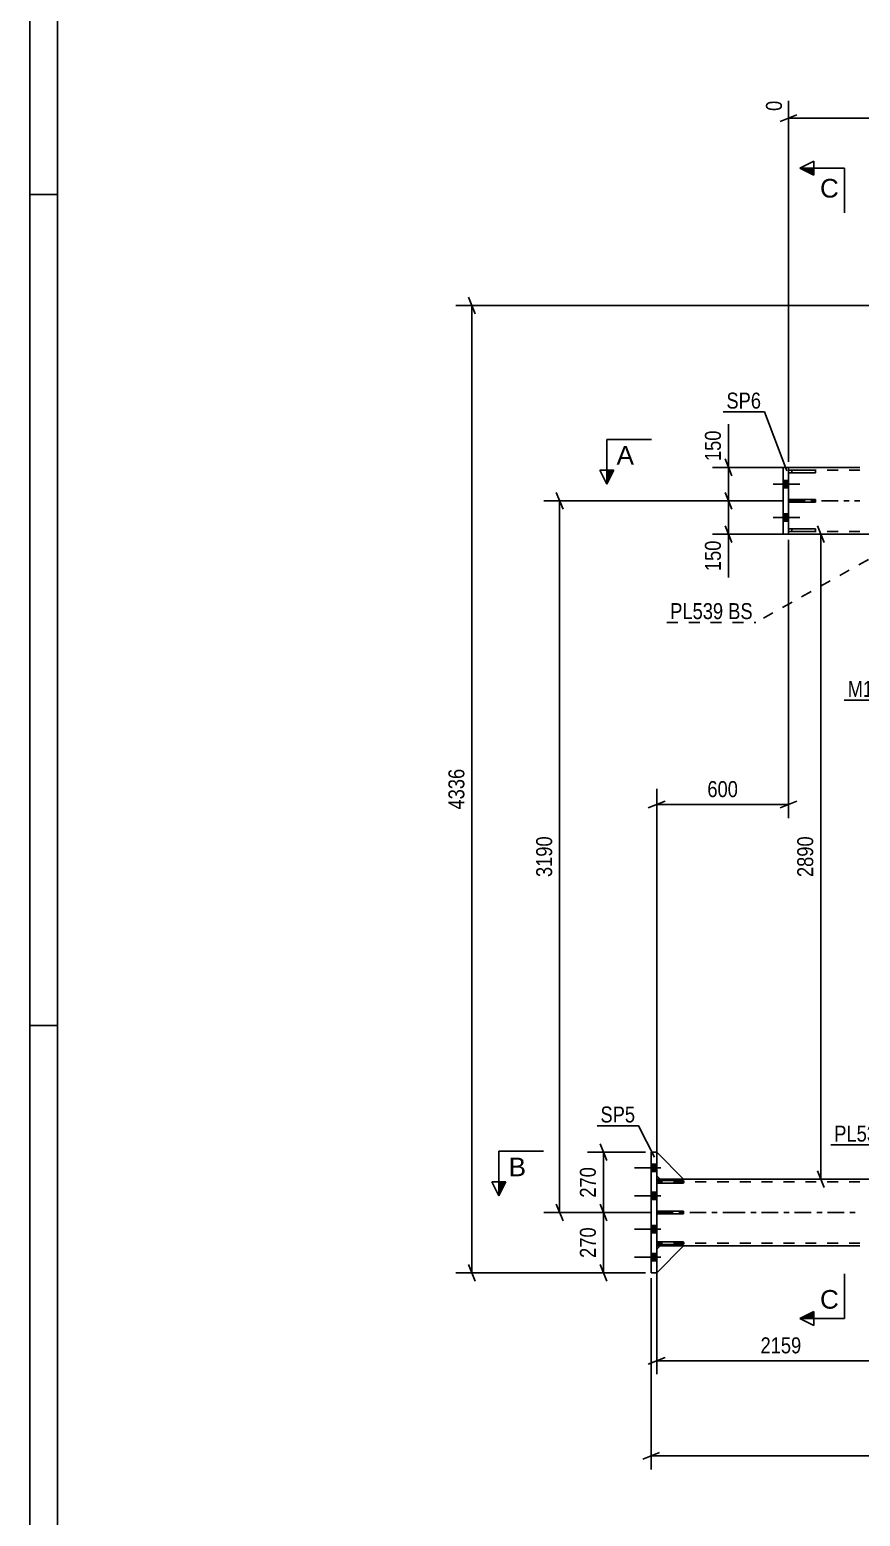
# Model space of a CAD drawing. Header units: millimetres. Extents: x -136 to 1053, y -541 to 300.
# Drawn here: x -136.4 to 12.5, y -182.1 to 84.5 of the extents above; entities that cross this region are included whole.
import ezdxf

# ---------------------------------------------------------------- set-up
doc = ezdxf.new("R2010")
doc.units = ezdxf.units.MM
doc.linetypes.add('DXK_LINE_DOT2', pattern=[3.9198, 1.9599, -1.9599])
doc.linetypes.add('DXK_LINE_DOT3', pattern=[5.9187, 2.979, -0.9799, 0.9799, -0.9799])
doc.styles.add('Arial', font='arial.ttf', dxfattribs={"height": 0.2})
doc.styles.add('Arial Narrow', font='ARIALN.TTF', dxfattribs={"height": 0.2})

# ---------------------------------------------------------------- blocks, each defined once
blk = doc.blocks.new('Unknown-335479020-1133')
at = {"color": 5, "linetype": 'Continuous'}
for p, q in [((-136.43, 299.9), (-136.43, -541.1)), ((-131.43, 294.9), (-131.43, -536.1)), ((-131.43, 54.9), (-136.43, 54.9)), ((-131.43, -94.1), (-136.43, -94.1))]:
    blk.add_line(p, q, dxfattribs=at)
blk = doc.blocks.new('Part-335479020-4296 - 3964')
at = {"color": 7, "linetype": 'DXK_LINE_DOT2'}
for p, q in [((4.46, -5.02), (-0.34, -5.02)), ((-0.34, -5.02), (-0.34, -5.5)), ((0.26, -5.5), (0.26, -5.02)), ((4.46, -5.5), (4.46, -5.02)), ((-0.34, -5.5), (4.46, -5.5))]:
    blk.add_line(p, q, dxfattribs=at)
blk = doc.blocks.new('Part-335479020-4202 - 3964')
at = {"color": 7, "linetype": 'DXK_LINE_DOT2'}
for p, q in [((-24, -121), (-24, -116.8)), ((-24, -116.8), (-19.2, -121.6)), ((-23.4, -121.6), (-24, -121)), ((-19.2, -121.6), (-23.4, -121.6))]:
    blk.add_line(p, q, dxfattribs=at)
blk = doc.blocks.new('Part-335479020-4199 - 3964')
at = {"color": 2, "linetype": 'Continuous'}
for p, q in [((-24, -116.8), (-19.2, -121.6)), ((-23.4, -121.6), (-24, -121)), ((-19.2, -121.6), (-23.4, -121.6))]:
    blk.add_line(p, q, dxfattribs=at)
at = {"color": 7, "linetype": 'DXK_LINE_DOT2'}
blk.add_line((-24, -121), (-24, -116.8), dxfattribs=at)
blk = doc.blocks.new('Part-335479020-4139 - 3964')
at = {"color": 2, "linetype": 'Continuous'}
for p, q in [((-1.34, -6), (-1.34, 6)), ((-0.34, 6), (-1.34, 6)), ((-0.34, -6), (-0.34, 6)), ((-0.34, -6), (-1.34, -6))]:
    blk.add_line(p, q, dxfattribs=at)
blk = doc.blocks.new('Part-335479020-4208 - 3964')
at = {"color": 7, "linetype": 'DXK_LINE_DOT2'}
for p, q in [((-23.4, -133.6), (-24, -134.2)), ((-24, -138.4), (-19.2, -133.6)), ((-24, -134.2), (-24, -138.4)), ((-19.2, -133.6), (-23.4, -133.6))]:
    blk.add_line(p, q, dxfattribs=at)
blk = doc.blocks.new('Part-335479020-4144 - 3964')
at = {"color": 2, "linetype": 'Continuous'}
for p, q in [((-25, -138.4), (-25, -116.8)), ((-24, -116.8), (-25, -116.8)), ((-24, -138.4), (-24, -116.8)), ((-25, -138.4), (-24, -138.4))]:
    blk.add_line(p, q, dxfattribs=at)
blk = doc.blocks.new('Part-335479020-4195 - 3964')
at = {"color": 2, "linetype": 'Continuous'}
for p, q in [((-24, -133.34), (-24, -132.86)), ((-24, -132.86), (-19.2, -132.86)), ((-19.2, -132.86), (-19.2, -133.34)), ((-19.2, -133.34), (-24, -133.34))]:
    blk.add_line(p, q, dxfattribs=at)
at = {"color": 7, "linetype": 'DXK_LINE_DOT2'}
blk.add_line((-23.4, -133.34), (-23.4, -132.86), dxfattribs=at)
blk = doc.blocks.new('Part-335479020-4196 - 3964')
at = {"color": 2, "linetype": 'Continuous'}
for p, q in [((-24, -127.84), (-24, -127.36)), ((-24, -127.36), (-19.2, -127.36)), ((-19.2, -127.84), (-24, -127.84)), ((-19.2, -127.36), (-19.2, -127.84))]:
    blk.add_line(p, q, dxfattribs=at)
at = {"color": 7, "linetype": 'DXK_LINE_DOT2'}
blk.add_line((-23.4, -127.84), (-23.4, -127.36), dxfattribs=at)
blk = doc.blocks.new('Part-335479020-4205 - 3964')
at = {"color": 2, "linetype": 'Continuous'}
for p, q in [((-23.4, -133.6), (-24, -134.2)), ((-24, -138.4), (-19.2, -133.6)), ((-19.2, -133.6), (-23.4, -133.6))]:
    blk.add_line(p, q, dxfattribs=at)
at = {"color": 7, "linetype": 'DXK_LINE_DOT2'}
blk.add_line((-24, -138.4), (-24, -134.2), dxfattribs=at)
blk = doc.blocks.new('Part-335479020-4237 - 3964')
at = {"color": 7, "linetype": 'DXK_LINE_DOT2'}
for p, q in [((-19.2, -121.86), (-24, -121.86)), ((-24, -121.86), (-24, -122.34)), ((-24, -122.34), (-19.2, -122.34)), ((-23.4, -122.34), (-23.4, -121.86)), ((-19.2, -122.34), (-19.2, -121.86))]:
    blk.add_line(p, q, dxfattribs=at)
blk = doc.blocks.new('Part-335479020-4238 - 3964')
at = {"color": 7, "linetype": 'DXK_LINE_DOT2'}
for p, q in [((-19.2, -132.86), (-24, -132.86)), ((-24, -132.86), (-24, -133.34)), ((-23.4, -133.34), (-23.4, -132.86)), ((-19.2, -133.34), (-19.2, -132.86)), ((-24, -133.34), (-19.2, -133.34))]:
    blk.add_line(p, q, dxfattribs=at)
blk = doc.blocks.new('Part-335479020-4352 - 3964')
at = {"color": 2, "linetype": 'Continuous'}
for p, q in [((-0.34, 5.5), (4.46, 5.5)), ((-0.34, 5.5), (-0.34, 5.02)), ((4.46, 5.5), (4.46, 5.02)), ((4.46, 5.02), (-0.34, 5.02))]:
    blk.add_line(p, q, dxfattribs=at)
at = {"color": 7, "linetype": 'DXK_LINE_DOT2'}
blk.add_line((0.26, 5.02), (0.26, 5.5), dxfattribs=at)
blk = doc.blocks.new('Part-335479020-4239 - 3964')
at = {"color": 7, "linetype": 'DXK_LINE_DOT2'}
for p, q in [((-19.2, -127.36), (-24, -127.36)), ((-24, -127.36), (-24, -127.84)), ((-24, -127.84), (-19.2, -127.84)), ((-23.4, -127.84), (-23.4, -127.36)), ((-19.2, -127.84), (-19.2, -127.36))]:
    blk.add_line(p, q, dxfattribs=at)
blk = doc.blocks.new('Part-335479020-4240 - 3964')
at = {"color": 2, "linetype": 'Continuous'}
for p, q in [((-24, -122.34), (-24, -121.86)), ((-24, -121.86), (-19.2, -121.86)), ((-19.2, -122.34), (-24, -122.34)), ((-19.2, -121.86), (-19.2, -122.34))]:
    blk.add_line(p, q, dxfattribs=at)
at = {"color": 7, "linetype": 'DXK_LINE_DOT2'}
blk.add_line((-23.4, -122.34), (-23.4, -121.86), dxfattribs=at)
blk = doc.blocks.new('Bolt-335479020-4420 - 3964')
at = {"linetype": 'Continuous'}
for points in [[(-25, -118.94), (-25, -120.26), (-24, -120.26), (-24, -118.94)], [(-25, -118.94), (-25, -120.26), (-24, -120.26), (-24, -118.94)], [(-25, -118.94), (-25, -120.26), (-24, -120.26), (-24, -118.94)], [(-25, -123.94), (-25, -125.26), (-24, -125.26), (-24, -123.94)], [(-25, -123.94), (-25, -125.26), (-24, -125.26), (-24, -123.94)], [(-25, -129.94), (-25, -131.26), (-24, -131.26), (-24, -129.94)], [(-25, -129.94), (-25, -131.26), (-24, -131.26), (-24, -129.94)], [(-25, -134.94), (-25, -136.26), (-24, -136.26), (-24, -134.94)], [(-25, -134.94), (-25, -136.26), (-24, -136.26), (-24, -134.94)], [(-25, -134.94), (-25, -136.26), (-24, -136.26), (-24, -134.94)]]:
    blk.add_hatch(color=1, dxfattribs=at).paths.add_polyline_path(points)
at = {"color": 1, "linetype": 'Continuous'}
for p, q in [((-23.24, -119.6), (-28, -119.6)), ((-23.24, -119.6), (-28, -119.6)), ((-23.24, -119.6), (-28, -119.6)), ((-24, -118.94), (-25, -118.94)), ((-24, -118.94), (-25, -118.94)), ((-24, -118.94), (-25, -118.94)), ((-24, -120.26), (-25, -120.26)), ((-24, -120.26), (-25, -120.26)), ((-24, -120.26), (-25, -120.26)), ((-23.24, -124.6), (-28, -124.6)), ((-23.24, -124.6), (-28, -124.6)), ((-24, -123.94), (-25, -123.94)), ((-24, -123.94), (-25, -123.94)), ((-24, -125.26), (-25, -125.26)), ((-24, -125.26), (-25, -125.26)), ((-24, -129.94), (-25, -129.94)), ((-24, -129.94), (-25, -129.94)), ((-23.24, -130.6), (-28, -130.6)), ((-23.24, -130.6), (-28, -130.6)), ((-24, -131.26), (-25, -131.26)), ((-24, -131.26), (-25, -131.26)), ((-23.24, -135.6), (-28, -135.6)), ((-23.24, -135.6), (-28, -135.6)), ((-23.24, -135.6), (-28, -135.6)), ((-24, -134.94), (-25, -134.94)), ((-24, -134.94), (-25, -134.94)), ((-24, -134.94), (-25, -134.94)), ((-24, -136.26), (-25, -136.26)), ((-24, -136.26), (-25, -136.26)), ((-24, -136.26), (-25, -136.26))]:
    blk.add_line(p, q, dxfattribs=at)
blk = doc.blocks.new('Part-335479020-4297 - 3964')
at = {"color": 7, "linetype": 'DXK_LINE_DOT2'}
for p, q in [((4.46, 5.5), (-0.34, 5.5)), ((-0.34, 5.5), (-0.34, 5.02)), ((0.26, 5.5), (0.26, 5.02)), ((4.46, 5.02), (4.46, 5.5)), ((-0.34, 5.02), (4.46, 5.02))]:
    blk.add_line(p, q, dxfattribs=at)
blk = doc.blocks.new('Part-335479020-4298 - 3964')
at = {"color": 7, "linetype": 'DXK_LINE_DOT2'}
for p, q in [((4.46, 0.24), (-0.34, 0.24)), ((-0.34, 0.24), (-0.34, -0.24)), ((0.26, -0.24), (0.26, 0.24)), ((4.46, -0.24), (4.46, 0.24)), ((-0.34, -0.24), (4.46, -0.24))]:
    blk.add_line(p, q, dxfattribs=at)
blk = doc.blocks.new('Part-335479020-4304 - 3964')
at = {"color": 2, "linetype": 'Continuous'}
for p, q in [((12.46, 6), (-0.34, 6)), ((12.46, -6), (-0.34, -6))]:
    blk.add_line(p, q, dxfattribs=at)
at = {"color": 7, "linetype": 'DXK_LINE_DOT2'}
for p, q in [((-0.34, -6), (-0.34, 6)), ((12.46, 5.52), (-0.34, 5.52)), ((12.46, -5.52), (-0.34, -5.52))]:
    blk.add_line(p, q, dxfattribs=at)
at = {"color": 7, "linetype": 'DXK_LINE_DOT3'}
blk.add_line((-0.34, 0), (12.46, 0), dxfattribs=at)
blk = doc.blocks.new('Part-335479020-4309 - 3964')
at = {"color": 2, "linetype": 'Continuous'}
for p, q in [((-24, -121.6), (-23.4, -121.6)), ((-11.2, -121.6), (-19.2, -121.6)), ((12.46, -121.6), (-11.1, -121.6)), ((-24, -133.6), (-23.4, -133.6)), ((-11.2, -133.6), (-19.2, -133.6)), ((12.46, -133.6), (-11.1, -133.6))]:
    blk.add_line(p, q, dxfattribs=at)
at = {"color": 7, "linetype": 'DXK_LINE_DOT2'}
for p, q in [((-24, -133.6), (-24, -121.6)), ((-11.2, -122.08), (-24, -122.08)), ((-19.2, -121.6), (-23.4, -121.6)), ((12.46, -122.08), (-11.1, -122.08)), ((-11.2, -133.12), (-24, -133.12)), ((12.46, -133.12), (-11.1, -133.12)), ((-19.2, -133.6), (-23.4, -133.6))]:
    blk.add_line(p, q, dxfattribs=at)
at = {"color": 7, "linetype": 'DXK_LINE_DOT3'}
for p, q in [((-24, -127.6), (-11.2, -127.6)), ((-11.1, -127.6), (12.46, -127.6))]:
    blk.add_line(p, q, dxfattribs=at)
blk = doc.blocks.new('Part-335479020-4351 - 3964')
at = {"color": 2, "linetype": 'Continuous'}
for p, q in [((-0.34, -5.5), (-0.34, -5.02)), ((-0.34, -5.02), (4.46, -5.02)), ((4.46, -5.02), (4.46, -5.5)), ((4.46, -5.5), (-0.34, -5.5))]:
    blk.add_line(p, q, dxfattribs=at)
at = {"color": 7, "linetype": 'DXK_LINE_DOT2'}
blk.add_line((0.26, -5.5), (0.26, -5.02), dxfattribs=at)
blk = doc.blocks.new('Part-335479020-4353 - 3964')
at = {"color": 2, "linetype": 'Continuous'}
for p, q in [((-0.34, -0.24), (-0.34, 0.24)), ((-0.34, 0.24), (4.46, 0.24)), ((4.46, 0.24), (4.46, -0.24)), ((4.46, -0.24), (-0.34, -0.24))]:
    blk.add_line(p, q, dxfattribs=at)
at = {"color": 7, "linetype": 'DXK_LINE_DOT2'}
blk.add_line((0.26, -0.24), (0.26, 0.24), dxfattribs=at)
blk = doc.blocks.new('Bolt-335479020-4429 - 3964')
at = {"linetype": 'Continuous'}
for points in [[(-1.34, 3.66), (-1.34, 2.34), (-0.34, 2.34), (-0.34, 3.66)], [(-1.34, 3.66), (-1.34, 2.34), (-0.34, 2.34), (-0.34, 3.66)], [(-1.34, -2.34), (-1.34, -3.66), (-0.34, -3.66), (-0.34, -2.34)], [(-1.34, -2.34), (-1.34, -3.66), (-0.34, -3.66), (-0.34, -2.34)]]:
    blk.add_hatch(color=1, dxfattribs=at).paths.add_polyline_path(points)
at = {"color": 1, "linetype": 'Continuous'}
for p, q in [((-3.1, 3), (1.66, 3)), ((-3.1, 3), (1.66, 3)), ((-1.34, 3.66), (-0.34, 3.66)), ((-1.34, 3.66), (-0.34, 3.66)), ((-1.34, 2.34), (-0.34, 2.34)), ((-1.34, 2.34), (-0.34, 2.34)), ((-1.34, -2.34), (-0.34, -2.34)), ((-1.34, -2.34), (-0.34, -2.34)), ((-3.1, -3), (1.66, -3)), ((-3.1, -3), (1.66, -3)), ((-1.34, -3.66), (-0.34, -3.66)), ((-1.34, -3.66), (-0.34, -3.66))]:
    blk.add_line(p, q, dxfattribs=at)
blk = doc.blocks.new('StraightDimension-335479020-4852 - 3964')
at = {"color": 7, "linetype": 'Continuous'}
for p, q in [((140.68, 35.02), (-59.99, 35.02)), ((-56.54, 33.52), (-57.74, 36.52)), ((-57.14, -138.4), (-57.14, 35.02)), ((-26, -138.4), (-59.99, -138.4)), ((-57.74, -136.9), (-56.54, -139.9))]:
    blk.add_line(p, q, dxfattribs=at)
at = {"color": 0}
blk.add_wipeout([(-57.89, -47.43), (-62.09, -47.43), (-62.09, -55.95), (-57.89, -55.95)], dxfattribs=at)
at = {"color": 3, "style": 'Arial Narrow'}
blk.add_text('4336', height=2.863, rotation=90.0002, dxfattribs=at).set_placement((-58.49, -55.35))
blk = doc.blocks.new('StraightDimension-335479020-5503 - 3964')
at = {"color": 7, "linetype": 'Continuous'}
for p, q in [((-0.34, -7), (-0.34, -56.87)), ((-24, -121.1), (-24, -51.62)), ((-22.5, -53.87), (-25.5, -55.07)), ((-24, -54.47), (-0.34, -54.47)), ((-1.84, -55.07), (1.16, -53.87))]:
    blk.add_line(p, q, dxfattribs=at)
at = {"color": 0}
blk.add_wipeout([(-8.83, -53.72), (-8.83, -49.52), (-15.51, -49.52), (-15.51, -53.72)], dxfattribs=at)
at = {"color": 3, "style": 'Arial Narrow'}
blk.add_text('600', height=2.863, dxfattribs=at).set_placement((-14.91, -53.12))
blk = doc.blocks.new('StraightDimension-335479020-5104 - 3964')
at = {"color": 7, "linetype": 'Continuous'}
for p, q in [((-11.74, 1.5), (-10.54, -1.5)), ((-1.34, 0), (-13.99, 0)), ((-11.14, -6), (-11.14, 0)), ((-10.54, -7.5), (-11.74, -4.5)), ((-1.34, -6), (-13.99, -6))]:
    blk.add_line(p, q, dxfattribs=at)
at = {"color": 0}
blk.add_wipeout([(-11.89, -6.53), (-16.09, -6.53), (-16.09, -13.21), (-11.89, -13.21)], dxfattribs=at)
at = {"color": 7, "linetype": 'Continuous'}
blk.add_line((-11.14, -6), (-11.14, -13.73), dxfattribs=at)
blk.add_line((-11.14, -6), (-11.14, -13.73), dxfattribs=at)
at = {"color": 3, "style": 'Arial Narrow'}
blk.add_text('150', height=2.863, rotation=90.0002, dxfattribs=at).set_placement((-12.49, -12.61))
blk = doc.blocks.new('StraightDimension-335479020-5119 - 3964')
at = {"color": 7, "linetype": 'Continuous'}
for p, q in [((-40.8, -1.5), (-42, 1.5)), ((-1.34, 0), (-44.25, 0)), ((-41.4, -127.6), (-41.4, 0)), ((-25, -127.6), (-44.25, -127.6)), ((-42, -126.1), (-40.8, -129.1))]:
    blk.add_line(p, q, dxfattribs=at)
at = {"color": 0}
blk.add_wipeout([(-42.15, -59.54), (-46.35, -59.54), (-46.35, -68.06), (-42.15, -68.06)], dxfattribs=at)
at = {"color": 3, "style": 'Arial Narrow'}
blk.add_text('3190', height=2.863, rotation=90.0002, dxfattribs=at).set_placement((-42.75, -67.46))
blk = doc.blocks.new('StraightDimension-335479020-4639 - 3964')
at = {"color": 7, "linetype": 'Continuous'}
for p, q in [((-25, -139.4), (-25, -173.65)), ((-23.5, -170.65), (-26.5, -171.85)), ((-25, -171.25), (667.95, -171.25))]:
    blk.add_line(p, q, dxfattribs=at)
blk = doc.blocks.new('StraightDimension-335479020-5111 - 3964')
at = {"color": 7, "linetype": 'Continuous'}
for p, q in [((-1.34, 6), (-13.99, 6)), ((-11.74, 7.5), (-10.54, 4.5)), ((-11.14, 0), (-11.14, 6)), ((-10.54, -1.5), (-11.74, 1.5)), ((-1.34, 0), (-13.99, 0))]:
    blk.add_line(p, q, dxfattribs=at)
at = {"color": 0}
blk.add_wipeout([(-11.89, 13.21), (-16.09, 13.21), (-16.09, 6.52), (-11.89, 6.52)], dxfattribs=at)
at = {"color": 7, "linetype": 'Continuous'}
blk.add_line((-11.14, 6), (-11.14, 13.73), dxfattribs=at)
blk.add_line((-11.14, 6), (-11.14, 13.73), dxfattribs=at)
at = {"color": 3, "style": 'Arial Narrow'}
blk.add_text('150', height=2.863, rotation=90.0002, dxfattribs=at).set_placement((-12.49, 7.12))
blk = doc.blocks.new('StraightDimension-335479020-4879 - 3964')
at = {"color": 7, "linetype": 'Continuous'}
for p, q in [((20.56, -5), (20.56, 77.21)), ((-0.34, 7), (-0.34, 71.73)), ((1.16, 69.2), (-1.84, 68)), ((-0.34, 68.6), (20.56, 68.6)), ((19.06, 68), (22.06, 69.2))]:
    blk.add_line(p, q, dxfattribs=at)
at = {"color": 0, "linetype": 'Continuous'}
for points in [[(19.96, 77.81), (15.76, 77.81), (15.76, 69.3), (19.96, 69.3)], [(-0.94, 72.33), (-5.14, 72.33), (-5.14, 69.3), (-0.94, 69.3)]]:
    blk.add_wipeout(points, dxfattribs=at)
at = {"color": 3, "linetype": 'Continuous', "style": 'Arial Narrow'}
for s, height, p in [('1559', 2.863, (19.36, 69.9)), ('0', 2.86, (-1.54, 69.9))]:
    blk.add_text(s, height=height, rotation=90.0002, dxfattribs=at).set_placement(p)
blk = doc.blocks.new('StraightDimension-335479020-5127 - 3964')
at = {"color": 7, "linetype": 'Continuous'}
for p, q in [((-26, -116.8), (-36.41, -116.8)), ((-34.16, -115.3), (-32.96, -118.3)), ((-33.56, -127.6), (-33.56, -116.8)), ((-25, -127.6), (-36.41, -127.6)), ((-32.96, -129.1), (-34.16, -126.1))]:
    blk.add_line(p, q, dxfattribs=at)
at = {"color": 0}
blk.add_wipeout([(-34.31, -118.86), (-38.51, -118.86), (-38.51, -125.54), (-34.31, -125.54)], dxfattribs=at)
at = {"color": 3, "style": 'Arial Narrow'}
blk.add_text('270', height=2.863, rotation=90.0002, dxfattribs=at).set_placement((-34.91, -124.94))
blk = doc.blocks.new('StraightDimension-335479020-5136 - 3964')
at = {"color": 7, "linetype": 'Continuous'}
for p, q in [((-25, -127.6), (-36.41, -127.6)), ((-34.16, -126.1), (-32.96, -129.1)), ((-33.56, -138.4), (-33.56, -127.6)), ((-26, -138.4), (-36.41, -138.4)), ((-32.96, -139.9), (-34.16, -136.9))]:
    blk.add_line(p, q, dxfattribs=at)
at = {"color": 0}
blk.add_wipeout([(-34.31, -129.66), (-38.51, -129.66), (-38.51, -136.34), (-34.31, -136.34)], dxfattribs=at)
at = {"color": 3, "style": 'Arial Narrow'}
blk.add_text('270', height=2.863, rotation=90.0002, dxfattribs=at).set_placement((-34.91, -135.74))
blk = doc.blocks.new('StraightDimension-335479020-5195 - 3964')
at = {"color": 7, "linetype": 'Continuous'}
for p, q in [((6.02, -7.5), (4.82, -4.5)), ((19.56, -6), (2.57, -6)), ((5.42, -121.6), (5.42, -6)), ((19.56, -121.6), (2.57, -121.6)), ((4.82, -120.1), (6.02, -123.1))]:
    blk.add_line(p, q, dxfattribs=at)
at = {"color": 0}
blk.add_wipeout([(4.67, -59.54), (0.47, -59.54), (0.47, -68.06), (4.67, -68.06)], dxfattribs=at)
at = {"color": 3, "style": 'Arial Narrow'}
blk.add_text('2890', height=2.863, rotation=90.0002, dxfattribs=at).set_placement((4.07, -67.46))
blk = doc.blocks.new('StraightDimension-335479020-5223 - 3964')
at = {"color": 7, "linetype": 'Continuous'}
for p, q in [((20.56, -122.6), (20.56, -156.6)), ((-24, -134.6), (-24, -156.6)), ((-22.5, -153.6), (-25.5, -154.8)), ((-24, -154.2), (20.56, -154.2)), ((19.06, -154.8), (22.06, -153.6))]:
    blk.add_line(p, q, dxfattribs=at)
at = {"color": 0}
blk.add_wipeout([(2.54, -153.45), (2.54, -149.25), (-5.98, -149.25), (-5.98, -153.45)], dxfattribs=at)
at = {"color": 3, "style": 'Arial Narrow'}
blk.add_text('2159', height=2.863, dxfattribs=at).set_placement((-5.38, -152.85))
blk = doc.blocks.new('SectionMark-335479020-5519 - 3964')
at = {"color": 6, "linetype": 'Continuous'}
for p, q in [((-52.3, -116.6), (-52.3, -124.6)), ((-52.3, -124.6), (-53.55, -122.1))]:
    blk.add_line(p, q, dxfattribs=at)
at = {"color": 0, "linetype": 'Continuous'}
blk.add_wipeout([(-47.44, -121.1), (-47.44, -117.6), (-50.55, -117.6), (-50.55, -121.1)], dxfattribs=at)
at = {"linetype": 'Continuous'}
blk.add_hatch(color=6, dxfattribs=at).paths.add_polyline_path([(-52.3, -122.1), (-51.05, -122.1), (-52.3, -124.6)])
at = {"color": 6, "linetype": 'Continuous'}
for p, q in [((-52.3, -116.6), (-44.3, -116.6)), ((-51.05, -122.1), (-53.55, -122.1)), ((-52.3, -124.6), (-51.05, -122.1))]:
    blk.add_line(p, q, dxfattribs=at)
at = {"color": 3, "linetype": 'Continuous', "style": 'Arial'}
blk.add_text('B', height=3.34, dxfattribs=at).set_placement((-50.55, -121.1))
blk = doc.blocks.new('Mark-335479020-4050 - 3964')
at = {"color": 0}
blk.add_wipeout([(20.3, -35.15), (20.3, -32.15), (10.25, -32.15), (10.25, -35.15)], dxfattribs=at)
blk.add_wipeout([(20.3, -35.15), (20.3, -32.15), (10.25, -32.15), (10.25, -35.15)], dxfattribs=at)
at = {"color": 30, "linetype": 'Continuous'}
for p in [(21.7, -30.61), (9.65, -35.75)]:
    blk.add_line(p, (20.9, -35.75), dxfattribs=at)
at = {"color": 3, "style": 'Arial Narrow'}
blk.add_text('M1304', height=2.863, dxfattribs=at).set_placement((10.25, -35.15))
blk = doc.blocks.new('Mark-335479020-4135 - 3964')
at = {"color": 0}
blk.add_wipeout([(-5.28, 16.53), (-5.28, 19.53), (-11.49, 19.53), (-11.49, 16.53)], dxfattribs=at)
blk.add_wipeout([(-5.28, 16.53), (-5.28, 19.53), (-11.49, 19.53), (-11.49, 16.53)], dxfattribs=at)
at = {"color": 30, "linetype": 'Continuous'}
for p in [(-12.09, 15.93), (-0.66, 5.39)]:
    blk.add_line(p, (-4.68, 15.93), dxfattribs=at)
at = {"color": 3, "style": 'Arial Narrow'}
blk.add_text('SP6', height=2.863, dxfattribs=at).set_placement((-11.49, 16.53))
blk = doc.blocks.new('Mark-335479020-4140 - 3964')
at = {"color": 0}
blk.add_wipeout([(-27.87, -111.46), (-27.87, -108.46), (-34.08, -108.46), (-34.08, -111.46)], dxfattribs=at)
blk.add_wipeout([(-27.87, -111.46), (-27.87, -108.46), (-34.08, -108.46), (-34.08, -111.46)], dxfattribs=at)
at = {"color": 30, "linetype": 'Continuous'}
for p in [(-34.68, -112.06), (-24.4, -117.7)]:
    blk.add_line(p, (-27.27, -112.06), dxfattribs=at)
at = {"color": 3, "style": 'Arial Narrow'}
blk.add_text('SP5', height=2.863, dxfattribs=at).set_placement((-34.08, -111.46))
blk = doc.blocks.new('Mark-335479020-4275 - 3964')
at = {"color": 0}
blk.add_wipeout([(17.35, -114.89), (17.35, -111.89), (7.85, -111.89), (7.85, -114.89)], dxfattribs=at)
blk.add_wipeout([(17.35, -114.89), (17.35, -111.89), (7.85, -111.89), (7.85, -114.89)], dxfattribs=at)
at = {"color": 30, "linetype": 'Continuous'}
for p in [(7.25, -115.49), (20.67, -120.29)]:
    blk.add_line(p, (17.95, -115.49), dxfattribs=at)
at = {"color": 3, "style": 'Arial Narrow'}
blk.add_text('PL539', height=2.863, dxfattribs=at).set_placement((7.85, -114.89))
blk = doc.blocks.new('SectionMark-335479020-5521 - 3964')
at = {"color": 6, "linetype": 'Continuous'}
for p, q in [((-32.94, 11), (-32.94, 3)), ((-32.94, 3), (-34.19, 5.5))]:
    blk.add_line(p, q, dxfattribs=at)
at = {"color": 0, "linetype": 'Continuous'}
blk.add_wipeout([(-28.08, 6.5), (-28.08, 10), (-31.19, 10), (-31.19, 6.5)], dxfattribs=at)
at = {"linetype": 'Continuous'}
blk.add_hatch(color=6, dxfattribs=at).paths.add_polyline_path([(-32.94, 5.5), (-31.69, 5.5), (-32.94, 3)])
at = {"color": 6, "linetype": 'Continuous'}
for p, q in [((-32.94, 11), (-24.94, 11)), ((-31.69, 5.5), (-34.19, 5.5)), ((-32.94, 3), (-31.69, 5.5))]:
    blk.add_line(p, q, dxfattribs=at)
at = {"color": 3, "linetype": 'Continuous', "style": 'Arial'}
blk.add_text('A', height=3.34, dxfattribs=at).set_placement((-31.19, 6.5))
blk = doc.blocks.new('SectionMark-335479020-5523 - 3964')
at = {"color": 6, "linetype": 'Continuous'}
for p, q in [((1.66, 59.62), (4.16, 60.87)), ((9.66, 59.62), (1.66, 59.62)), ((9.66, -146.59), (1.66, -146.59)), ((4.16, -147.84), (1.66, -146.59))]:
    blk.add_line(p, q, dxfattribs=at)
at = {"color": 0, "linetype": 'Continuous'}
for points in [[(8.66, 54.37), (8.66, 57.87), (5.29, 57.87), (5.29, 54.37)], [(8.66, -144.84), (8.66, -141.34), (5.29, -141.34), (5.29, -144.84)]]:
    blk.add_wipeout(points, dxfattribs=at)
at = {"linetype": 'Continuous'}
for points in [[(4.16, 59.62), (4.16, 58.37), (1.66, 59.62)], [(4.16, -145.34), (4.16, -146.59), (1.66, -146.59)]]:
    blk.add_hatch(color=6, dxfattribs=at).paths.add_polyline_path(points)
at = {"color": 6, "linetype": 'Continuous'}
for p, q in [((1.66, 59.62), (4.16, 58.37)), ((4.16, 58.37), (4.16, 60.87)), ((9.66, 59.62), (9.66, 51.62)), ((9.66, -146.59), (9.66, -138.59)), ((1.66, -146.59), (4.16, -145.34)), ((4.16, -145.34), (4.16, -147.84))]:
    blk.add_line(p, q, dxfattribs=at)
at = {"color": 3, "linetype": 'Continuous', "style": 'Arial'}
for p in [(5.29, 54.37), (5.29, -144.84)]:
    blk.add_text('C', height=3.34, dxfattribs=at).set_placement(p)
blk = doc.blocks.new('MarkSet-335479020-10657 - 3964')
at = {"color": 0}
blk.add_wipeout([(-12.07, -21.21), (-12.07, -18.21), (-21.57, -18.21), (-21.57, -21.21)], dxfattribs=at)
blk.add_wipeout([(-12.07, -21.21), (-12.07, -18.21), (-21.57, -18.21), (-21.57, -21.21)], dxfattribs=at)
blk.add_wipeout([(-6.79, -21.21), (-6.79, -18.21), (-11.17, -18.21), (-11.17, -21.21)], dxfattribs=at)
blk.add_wipeout([(-6.79, -21.21), (-6.79, -18.21), (-11.17, -18.21), (-11.17, -21.21)], dxfattribs=at)
at = {"color": 30, "linetype": 'DXK_LINE_DOT2'}
for p in [(20.8, -6.72), (-22.17, -21.81)]:
    blk.add_line(p, (-6.19, -21.81), dxfattribs=at)
at = {"color": 3, "style": 'Arial Narrow'}
for s, p in [('PL539', (-21.57, -21.21)), ('BS', (-11.17, -21.21))]:
    blk.add_text(s, height=2.863, dxfattribs=at).set_placement(p)

msp = doc.modelspace()

# ---------------------------------------------------------------- block references
for name in ['Unknown-335479020-1133', 'Part-335479020-4139 - 3964', 'Part-335479020-4304 - 3964', 'Part-335479020-4352 - 3964', 'Part-335479020-4297 - 3964', 'Bolt-335479020-4429 - 3964', 'Part-335479020-4298 - 3964', 'Part-335479020-4353 - 3964', 'Part-335479020-4296 - 3964', 'Part-335479020-4351 - 3964', 'Part-335479020-4144 - 3964', 'Part-335479020-4202 - 3964', 'Part-335479020-4199 - 3964', 'Bolt-335479020-4420 - 3964', 'Part-335479020-4309 - 3964', 'Part-335479020-4237 - 3964', 'Part-335479020-4240 - 3964', 'Part-335479020-4196 - 3964', 'Part-335479020-4239 - 3964', 'Part-335479020-4195 - 3964', 'Part-335479020-4238 - 3964', 'Part-335479020-4208 - 3964', 'Part-335479020-4205 - 3964']:
    msp.add_blockref(name, (0, 0))

# ---------------------------------------------------------------- next in the draw order: block references
msp.add_blockref('StraightDimension-335479020-4852 - 3964', (0, 0))

# ---------------------------------------------------------------- next in the draw order: block references
msp.add_blockref('StraightDimension-335479020-5503 - 3964', (0, 0))

# ---------------------------------------------------------------- next in the draw order: block references
msp.add_blockref('StraightDimension-335479020-5104 - 3964', (0, 0))

# ---------------------------------------------------------------- next in the draw order: block references
msp.add_blockref('StraightDimension-335479020-5119 - 3964', (0, 0))

# ---------------------------------------------------------------- next in the draw order: block references
for name in ['StraightDimension-335479020-5111 - 3964', 'StraightDimension-335479020-4639 - 3964']:
    msp.add_blockref(name, (0, 0))

# ---------------------------------------------------------------- next in the draw order: block references
for name in ['StraightDimension-335479020-4879 - 3964', 'StraightDimension-335479020-5127 - 3964']:
    msp.add_blockref(name, (0, 0))

# ---------------------------------------------------------------- next in the draw order: block references
for name in ['Mark-335479020-4135 - 3964', 'StraightDimension-335479020-5195 - 3964', 'StraightDimension-335479020-5136 - 3964']:
    msp.add_blockref(name, (0, 0))

# ---------------------------------------------------------------- next in the draw order: block references
for name in ['SectionMark-335479020-5521 - 3964', 'Mark-335479020-4050 - 3964', 'StraightDimension-335479020-5223 - 3964']:
    msp.add_blockref(name, (0, 0))

# ---------------------------------------------------------------- next in the draw order: block references
msp.add_blockref('SectionMark-335479020-5519 - 3964', (0, 0))

# ---------------------------------------------------------------- next in the draw order: block references
for name in ['Mark-335479020-4140 - 3964', 'Mark-335479020-4275 - 3964']:
    msp.add_blockref(name, (0, 0))

# ---------------------------------------------------------------- next in the draw order: block references
msp.add_blockref('SectionMark-335479020-5523 - 3964', (0, 0))

# ---------------------------------------------------------------- next in the draw order: block references
msp.add_blockref('MarkSet-335479020-10657 - 3964', (0, 0))

doc.saveas('drawing.dxf')
